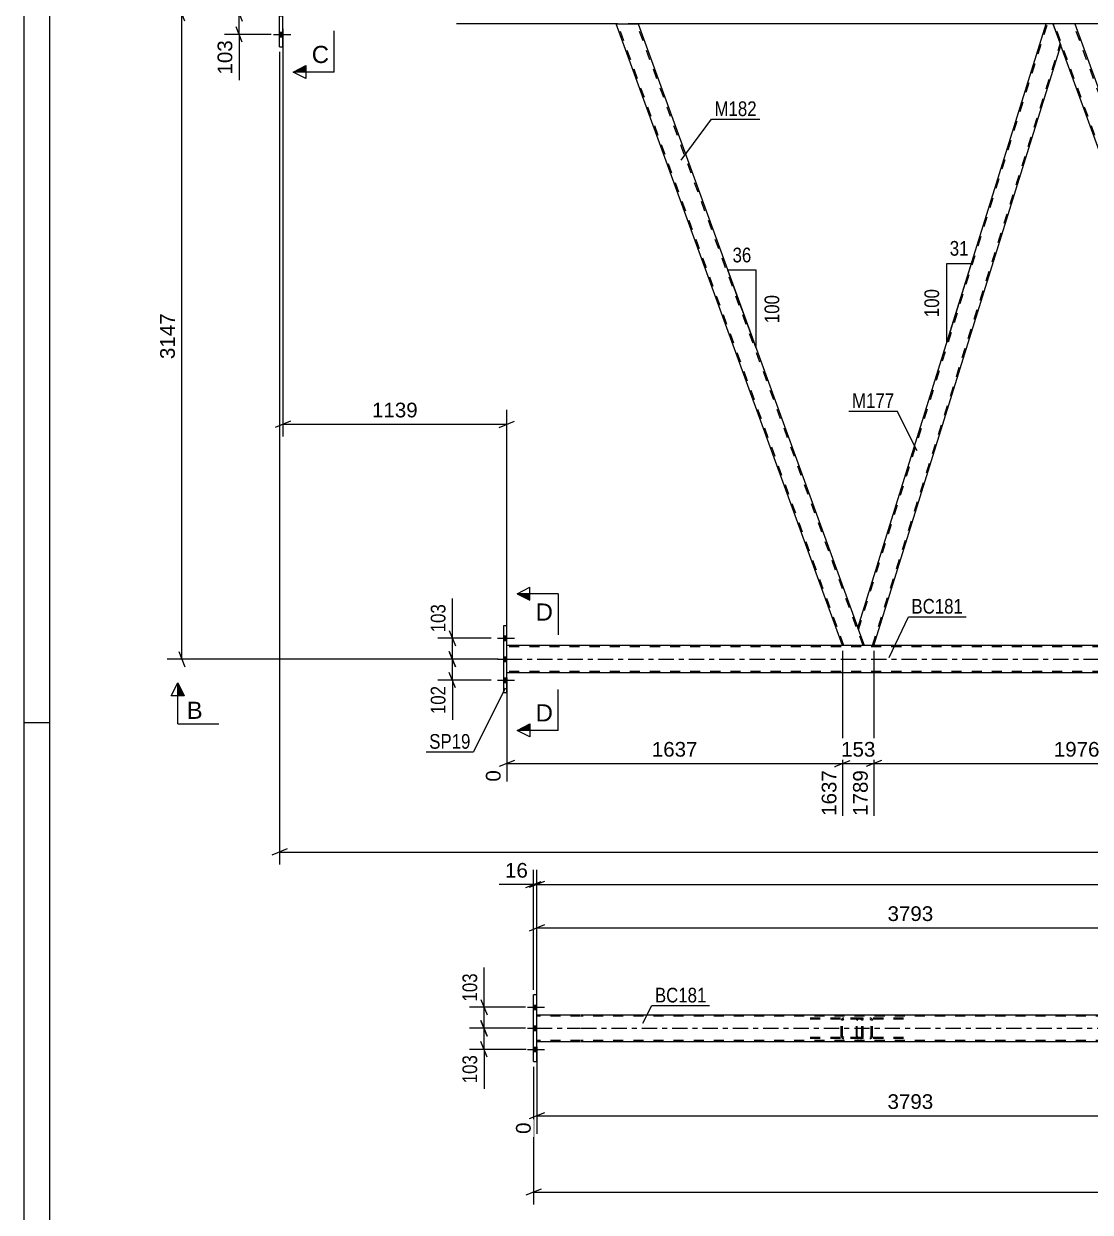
# Model space of a CAD drawing. Header units: millimetres. Extents: x 0 to 841, y 0 to 594.
# Drawn here: x 0 to 207.9, y 202.6 to 434.3 of the extents above; entities that cross this region are included whole.
import ezdxf

# ---------------------------------------------------------------- set-up
doc = ezdxf.new("R2010")
doc.units = ezdxf.units.MM
doc.linetypes.add('DXK_LINE_DOT2', pattern=[3.9198, 1.9599, -1.9599])
doc.linetypes.add('DXK_LINE_DOT3', pattern=[5.9187, 2.979, -0.9799, 0.9799, -0.9799])
doc.styles.add('Arial', font='ARIAL.TTF', dxfattribs={"height": 0.2})
doc.styles.add('Arial Narrow', font='ARIALN.TTF', dxfattribs={"height": 0.2})

# ---------------------------------------------------------------- blocks, each defined once
blk = doc.blocks.new('Unknown-318892572-1113')
at = {"color": 5, "linetype": 'Continuous'}
for p, q in [((0, 594), (0, 0)), ((5, 589), (5, 5)), ((5, 298), (0, 298))]:
    blk.add_line(p, q, dxfattribs=at)
blk = doc.blocks.new('Part-318892572-4749 - 4655')
at = {"color": 2, "linetype": 'Continuous'}
for p, q in [((162.61, 316.53), (199.31, 434.28)), ((200.63, 434.28), (199.31, 434.28)), ((200.63, 434.28), (202.18, 430.03)), ((165.72, 313.06), (202.18, 430.03)), ((163.87, 313.06), (162.61, 316.53))]:
    blk.add_line(p, q, dxfattribs=at)
at = {"color": 7, "linetype": 'DXK_LINE_DOT2'}
for p, q in [((162.74, 316.16), (199.56, 434.28)), ((165.46, 313.06), (202.04, 430.4)), ((165.72, 313.06), (163.87, 313.06))]:
    blk.add_line(p, q, dxfattribs=at)
blk = doc.blocks.new('Part-318892572-4693 - 4655')
at = {"color": 2, "linetype": 'Continuous'}
for p, q in [((49.87, 429.78), (49.87, 442.78)), ((50.51, 442.78), (49.87, 442.78)), ((50.51, 429.78), (50.51, 442.78)), ((49.87, 429.78), (50.51, 429.78))]:
    blk.add_line(p, q, dxfattribs=at)
blk = doc.blocks.new('Part-318892572-4708 - 4655')
at = {"color": 2, "linetype": 'Continuous'}
for p, q in [((94.15, 316.92), (93.51, 316.92)), ((93.51, 316.92), (93.51, 303.92)), ((94.15, 303.92), (94.15, 316.92)), ((93.51, 303.92), (94.15, 303.92))]:
    blk.add_line(p, q, dxfattribs=at)
blk = doc.blocks.new('Part-318892572-4780 - 4655')
at = {"color": 2, "linetype": 'Continuous'}
for p, q in [((159.61, 313.06), (115.49, 434.28)), ((115.49, 434.28), (119.75, 434.28)), ((119.75, 434.28), (162.61, 316.53))]:
    blk.add_line(p, q, dxfattribs=at)
at = {"color": 7, "linetype": 'DXK_LINE_DOT2'}
for p, q in [((159.87, 313.06), (115.75, 434.28)), ((115.75, 434.28), (115.77, 434.28)), ((163.62, 313.06), (119.5, 434.28)), ((163.87, 313.06), (162.61, 316.53)), ((163.87, 313.06), (159.61, 313.06))]:
    blk.add_line(p, q, dxfattribs=at)
blk = doc.blocks.new('Part-318892572-4791 - 4655')
at = {"color": 2, "linetype": 'Continuous'}
for p, q in [((204.89, 434.28), (200.63, 434.28)), ((204.89, 434.28), (247.25, 317.88)), ((242.99, 317.88), (202.18, 430.03))]:
    blk.add_line(p, q, dxfattribs=at)
at = {"color": 7, "linetype": 'DXK_LINE_DOT2'}
for p, q in [((200.63, 434.28), (202.18, 430.03)), ((245, 313.06), (200.88, 434.28)), ((200.88, 434.28), (200.9, 434.28)), ((248.75, 313.06), (204.63, 434.28)), ((244.75, 313.06), (242.99, 317.88)), ((249.01, 313.06), (247.25, 317.88)), ((249.01, 313.06), (244.75, 313.06))]:
    blk.add_line(p, q, dxfattribs=at)
blk = doc.blocks.new('Bolt-318892572-4871 - 4655')
at = {"linetype": 'Continuous'}
for points in [[(50.51, 439.94), (50.51, 440.82), (49.87, 440.82), (49.87, 439.94)], [(50.51, 439.94), (50.51, 440.82), (49.87, 440.82), (49.87, 439.94)], [(50.51, 439.94), (50.51, 440.82), (49.87, 440.82), (49.87, 439.94)], [(50.51, 435.82), (50.51, 436.7), (49.87, 436.7), (49.87, 435.82)], [(50.51, 435.82), (50.51, 436.7), (49.87, 436.7), (49.87, 435.82)], [(50.51, 431.74), (50.51, 432.62), (49.87, 432.62), (49.87, 431.74)], [(50.51, 431.74), (50.51, 432.62), (49.87, 432.62), (49.87, 431.74)], [(50.51, 431.74), (50.51, 432.62), (49.87, 432.62), (49.87, 431.74)]]:
    blk.add_hatch(color=1, dxfattribs=at).paths.add_polyline_path(points)
at = {"color": 1, "linetype": 'Continuous'}
for p, q in [((48.71, 440.38), (52.03, 440.38)), ((48.71, 440.38), (52.03, 440.38)), ((48.71, 440.38), (52.03, 440.38)), ((49.87, 440.82), (50.51, 440.82)), ((49.87, 440.82), (50.51, 440.82)), ((49.87, 440.82), (50.51, 440.82)), ((49.87, 439.94), (50.51, 439.94)), ((49.87, 439.94), (50.51, 439.94)), ((49.87, 439.94), (50.51, 439.94)), ((48.71, 436.26), (52.03, 436.26)), ((48.71, 436.26), (52.03, 436.26)), ((49.87, 436.7), (50.51, 436.7)), ((49.87, 436.7), (50.51, 436.7)), ((49.87, 435.82), (50.51, 435.82)), ((49.87, 435.82), (50.51, 435.82)), ((48.71, 432.18), (52.03, 432.18)), ((48.71, 432.18), (52.03, 432.18)), ((48.71, 432.18), (52.03, 432.18)), ((49.87, 432.62), (50.51, 432.62)), ((49.87, 432.62), (50.51, 432.62)), ((49.87, 432.62), (50.51, 432.62)), ((49.87, 431.74), (50.51, 431.74)), ((49.87, 431.74), (50.51, 431.74)), ((49.87, 431.74), (50.51, 431.74))]:
    blk.add_line(p, q, dxfattribs=at)
blk = doc.blocks.new('Bolt-318892572-4874 - 4655')
at = {"linetype": 'Continuous'}
for points in [[(94.15, 314.08), (94.15, 314.96), (93.51, 314.96), (93.51, 314.08)], [(94.15, 314.08), (94.15, 314.96), (93.51, 314.96), (93.51, 314.08)], [(94.15, 314.08), (94.15, 314.96), (93.51, 314.96), (93.51, 314.08)], [(94.15, 309.96), (94.15, 310.84), (93.51, 310.84), (93.51, 309.96)], [(94.15, 309.96), (94.15, 310.84), (93.51, 310.84), (93.51, 309.96)], [(94.15, 305.88), (94.15, 306.76), (93.51, 306.76), (93.51, 305.88)], [(94.15, 305.88), (94.15, 306.76), (93.51, 306.76), (93.51, 305.88)], [(94.15, 305.88), (94.15, 306.76), (93.51, 306.76), (93.51, 305.88)]]:
    blk.add_hatch(color=1, dxfattribs=at).paths.add_polyline_path(points)
at = {"color": 1, "linetype": 'Continuous'}
for p, q in [((92.35, 314.52), (95.67, 314.52)), ((92.35, 314.52), (95.67, 314.52)), ((92.35, 314.52), (95.67, 314.52)), ((93.51, 314.96), (94.15, 314.96)), ((93.51, 314.96), (94.15, 314.96)), ((93.51, 314.96), (94.15, 314.96)), ((93.51, 314.08), (94.15, 314.08)), ((93.51, 314.08), (94.15, 314.08)), ((93.51, 314.08), (94.15, 314.08)), ((93.51, 310.84), (94.15, 310.84)), ((93.51, 310.84), (94.15, 310.84)), ((92.35, 310.4), (95.67, 310.4)), ((92.35, 310.4), (95.67, 310.4)), ((93.51, 309.96), (94.15, 309.96)), ((93.51, 309.96), (94.15, 309.96)), ((92.35, 306.32), (95.67, 306.32)), ((92.35, 306.32), (95.67, 306.32)), ((92.35, 306.32), (95.67, 306.32)), ((93.51, 306.76), (94.15, 306.76)), ((93.51, 306.76), (94.15, 306.76)), ((93.51, 306.76), (94.15, 306.76)), ((93.51, 305.88), (94.15, 305.88)), ((93.51, 305.88), (94.15, 305.88)), ((93.51, 305.88), (94.15, 305.88))]:
    blk.add_line(p, q, dxfattribs=at)
blk = doc.blocks.new('Part-318892572-5029 - 4655')
at = {"color": 2, "linetype": 'Continuous'}
for p, q in [((115.49, 434.28), (84.35, 434.28)), ((199.31, 434.28), (119.75, 434.28)), ((284.44, 434.28), (204.89, 434.28))]:
    blk.add_line(p, q, dxfattribs=at)
at = {"color": 7, "linetype": 'DXK_LINE_DOT2'}
for p, q in [((119.75, 434.28), (115.49, 434.28)), ((204.89, 434.28), (199.31, 434.28))]:
    blk.add_line(p, q, dxfattribs=at)
blk = doc.blocks.new('Part-318892572-5034 - 4655')
at = {"color": 2, "linetype": 'Continuous'}
for p, q in [((240.48, 313.06), (94.15, 313.06)), ((240.48, 307.78), (94.15, 307.78))]:
    blk.add_line(p, q, dxfattribs=at)
at = {"color": 7, "linetype": 'DXK_LINE_DOT2'}
for p, q in [((94.15, 307.78), (94.15, 313.06)), ((778.64, 312.82), (94.15, 312.82)), ((778.64, 308.02), (94.15, 308.02))]:
    blk.add_line(p, q, dxfattribs=at)
at = {"color": 7, "linetype": 'DXK_LINE_DOT3'}
blk.add_line((94.15, 310.42), (778.64, 310.42), dxfattribs=at)
blk = doc.blocks.new('Part-318892572-4152 - 4091')
at = {"color": 2, "linetype": 'Continuous'}
for p, q in [((100.02, 241.09), (108.54, 241.09)), ((108.64, 241.09), (767.56, 241.09)), ((108.54, 235.81), (100.02, 235.81)), ((244.83, 235.81), (108.64, 235.81))]:
    blk.add_line(p, q, dxfattribs=at)
at = {"color": 7, "linetype": 'DXK_LINE_DOT2'}
for p, q in [((100.02, 235.81), (100.02, 241.09)), ((108.54, 240.85), (100.02, 240.85)), ((767.56, 240.85), (108.64, 240.85)), ((108.54, 236.05), (100.02, 236.05)), ((767.56, 236.05), (108.64, 236.05))]:
    blk.add_line(p, q, dxfattribs=at)
at = {"color": 7, "linetype": 'DXK_LINE_DOT3'}
for p, q in [((100.02, 238.45), (108.54, 238.45)), ((108.64, 238.45), (767.56, 238.45))]:
    blk.add_line(p, q, dxfattribs=at)
blk = doc.blocks.new('Bolt-318892572-4165 - 4091')
at = {"linetype": 'Continuous'}
for points in [[(100.02, 242.11), (100.02, 242.99), (99.38, 242.99), (99.38, 242.11)], [(100.02, 242.11), (100.02, 242.99), (99.38, 242.99), (99.38, 242.11)], [(100.02, 242.11), (100.02, 242.99), (99.38, 242.99), (99.38, 242.11)], [(100.02, 238.03), (100.02, 238.91), (99.38, 238.91), (99.38, 238.03)], [(100.02, 238.03), (100.02, 238.91), (99.38, 238.91), (99.38, 238.03)], [(100.02, 233.91), (100.02, 234.79), (99.38, 234.79), (99.38, 233.91)], [(100.02, 233.91), (100.02, 234.79), (99.38, 234.79), (99.38, 233.91)], [(100.02, 233.91), (100.02, 234.79), (99.38, 234.79), (99.38, 233.91)]]:
    blk.add_hatch(color=1, dxfattribs=at).paths.add_polyline_path(points)
at = {"color": 1, "linetype": 'Continuous'}
for p, q in [((98.22, 242.55), (101.54, 242.55)), ((98.22, 242.55), (101.54, 242.55)), ((98.22, 242.55), (101.54, 242.55)), ((99.38, 242.99), (100.02, 242.99)), ((99.38, 242.99), (100.02, 242.99)), ((99.38, 242.99), (100.02, 242.99)), ((99.38, 242.11), (100.02, 242.11)), ((99.38, 242.11), (100.02, 242.11)), ((99.38, 242.11), (100.02, 242.11)), ((99.38, 238.91), (100.02, 238.91)), ((99.38, 238.91), (100.02, 238.91)), ((98.22, 238.47), (101.54, 238.47)), ((98.22, 238.47), (101.54, 238.47)), ((99.38, 238.03), (100.02, 238.03)), ((99.38, 238.03), (100.02, 238.03)), ((98.22, 234.35), (101.54, 234.35)), ((98.22, 234.35), (101.54, 234.35)), ((98.22, 234.35), (101.54, 234.35)), ((99.38, 234.79), (100.02, 234.79)), ((99.38, 234.79), (100.02, 234.79)), ((99.38, 234.79), (100.02, 234.79)), ((99.38, 233.91), (100.02, 233.91)), ((99.38, 233.91), (100.02, 233.91)), ((99.38, 233.91), (100.02, 233.91))]:
    blk.add_line(p, q, dxfattribs=at)
blk = doc.blocks.new('Part-318892572-4215 - 4091')
at = {"color": 7, "linetype": 'DXK_LINE_DOT2'}
for p, q in [((162.38, 240.16), (162.36, 239.97)), ((162.36, 236.93), (162.36, 239.97)), ((162.44, 240.31), (162.38, 240.16)), ((162.52, 240.42), (162.44, 240.31)), ((162.49, 239.97), (162.5, 240.06)), ((162.49, 236.93), (162.49, 239.97)), ((162.5, 240.06), (162.53, 240.14)), ((162.63, 240.45), (162.52, 240.42)), ((162.53, 240.14), (162.57, 240.19)), ((162.57, 240.19), (162.63, 240.21)), ((171.49, 240.45), (162.63, 240.45)), ((171.49, 240.21), (162.63, 240.21)), ((163.62, 240.21), (163.62, 240.45)), ((165.15, 240.42), (164.96, 240.45)), ((164.96, 240.21), (165.06, 240.19)), ((165.06, 240.19), (165.14, 240.14)), ((165.14, 240.14), (165.19, 240.06)), ((165.19, 240.06), (165.21, 239.97)), ((165.21, 236.93), (165.21, 239.97)), ((165.46, 239.97), (165.43, 240.16)), ((165.46, 236.93), (165.46, 239.97)), ((162.36, 236.93), (162.38, 236.75)), ((162.38, 236.75), (162.44, 236.59)), ((162.44, 236.59), (162.52, 236.49)), ((162.5, 236.84), (162.49, 236.93)), ((162.53, 236.76), (162.5, 236.84)), ((162.52, 236.49), (162.63, 236.45)), ((162.57, 236.71), (162.53, 236.76)), ((162.63, 236.69), (162.57, 236.71)), ((171.49, 236.69), (162.63, 236.69)), ((171.49, 236.45), (162.63, 236.45)), ((163.62, 236.45), (163.62, 236.69)), ((165.06, 236.71), (164.96, 236.69)), ((164.96, 236.45), (165.15, 236.49)), ((165.14, 236.76), (165.06, 236.71)), ((165.19, 236.84), (165.14, 236.76)), ((165.21, 236.93), (165.19, 236.84)), ((165.43, 236.75), (165.46, 236.93))]:
    blk.add_line(p, q, dxfattribs=at)
for centre, start, end in [((164.98, 239.96), 23.8494, 68.8059), ((164.98, 236.95), 291.1941, 336.1506)]:
    blk.add_arc(centre, 0.492, start, end, dxfattribs=at)
blk = doc.blocks.new('Part-318892572-4281 - 4091')
at = {"color": 7, "linetype": 'DXK_LINE_DOT2'}
for p, q in [((163.11, 240.45), (152.25, 240.45)), ((163.11, 240.21), (152.25, 240.21)), ((159.4, 240.16), (159.36, 239.97)), ((159.36, 236.93), (159.36, 239.97)), ((159.62, 239.97), (159.64, 240.06)), ((159.62, 236.93), (159.62, 239.97)), ((159.64, 240.06), (159.69, 240.14)), ((159.87, 240.45), (159.68, 240.42)), ((159.69, 240.14), (159.78, 240.19)), ((159.78, 240.19), (159.87, 240.21)), ((163.3, 240.42), (163.11, 240.45)), ((163.11, 240.21), (163.21, 240.19)), ((163.21, 240.19), (163.29, 240.14)), ((163.29, 240.14), (163.34, 240.06)), ((163.34, 240.06), (163.36, 239.97)), ((163.36, 236.93), (163.36, 239.97)), ((163.62, 239.97), (163.58, 240.16)), ((163.62, 236.93), (163.62, 239.97)), ((163.11, 236.69), (152.25, 236.69)), ((163.11, 236.45), (152.25, 236.45)), ((159.36, 236.93), (159.4, 236.75)), ((159.64, 236.84), (159.62, 236.93)), ((159.69, 236.76), (159.64, 236.84)), ((159.68, 236.49), (159.87, 236.45)), ((159.78, 236.71), (159.69, 236.76)), ((159.87, 236.69), (159.78, 236.71)), ((163.21, 236.71), (163.11, 236.69)), ((163.11, 236.45), (163.3, 236.49)), ((163.29, 236.76), (163.21, 236.71)), ((163.34, 236.84), (163.29, 236.76)), ((163.36, 236.93), (163.34, 236.84)), ((163.58, 236.75), (163.62, 236.93))]:
    blk.add_line(p, q, dxfattribs=at)
for centre, start, end in [((159.85, 239.95), 110.7583, 155.68), ((163.13, 239.95), 24.32, 69.2417), ((159.85, 236.95), 204.32, 249.2417), ((163.13, 236.95), 290.7583, 335.68)]:
    blk.add_arc(centre, 0.496, start, end, dxfattribs=at)
blk = doc.blocks.new('Part-318892572-4315 - 4091')
at = {"color": 2, "linetype": 'Continuous'}
for p, q in [((100.02, 244.95), (99.38, 244.95)), ((99.38, 231.95), (99.38, 244.95)), ((100.02, 231.95), (100.02, 244.95)), ((99.38, 231.95), (100.02, 231.95))]:
    blk.add_line(p, q, dxfattribs=at)
blk = doc.blocks.new('StraightDimension-318892572-6039 - 4655')
at = {"color": 7, "linetype": 'Continuous'}
for p, q in [((165.72, 312.06), (165.72, 279.87)), ((244.75, 312.06), (244.75, 279.87)), ((167.22, 290.66), (164.22, 289.46)), ((165.72, 290.06), (244.75, 290.06)), ((243.25, 289.46), (246.25, 290.66))]:
    blk.add_line(p, q, dxfattribs=at)
at = {"color": 0}
blk.add_wipeout([(210.28, 290.81), (210.28, 295.01), (200.19, 295.01), (200.19, 290.81)], dxfattribs=at)
at = {"color": 0, "linetype": 'Continuous'}
blk.add_wipeout([(244.15, 289.36), (239.95, 289.36), (239.95, 279.27), (244.15, 279.27)], dxfattribs=at)
at = {"color": 3, "style": 'Arial'}
blk.add_text('1976', height=2.865, dxfattribs=at).set_placement((200.79, 291.41))
at = {"color": 3, "linetype": 'Continuous', "style": 'Arial'}
blk.add_text('3765', height=2.865, rotation=90.0002, dxfattribs=at).set_placement((243.55, 279.87))
blk = doc.blocks.new('StraightDimension-318892572-5765 - 4655')
at = {"color": 7, "linetype": 'Continuous'}
for p, q in [((159.61, 312.06), (159.61, 279.87)), ((94.15, 306.78), (94.15, 286.54)), ((95.65, 290.66), (92.65, 289.46)), ((94.15, 290.06), (159.61, 290.06)), ((158.11, 289.46), (161.11, 290.66))]:
    blk.add_line(p, q, dxfattribs=at)
at = {"color": 0}
blk.add_wipeout([(131.93, 290.81), (131.93, 295.01), (121.83, 295.01), (121.83, 290.81)], dxfattribs=at)
at = {"color": 0, "linetype": 'Continuous'}
for points in [[(93.55, 289.36), (89.35, 289.36), (89.35, 285.94), (93.55, 285.94)], [(159.01, 289.36), (154.81, 289.36), (154.81, 279.27), (159.01, 279.27)]]:
    blk.add_wipeout(points, dxfattribs=at)
at = {"color": 3, "style": 'Arial'}
blk.add_text('1637', height=2.865, dxfattribs=at).set_placement((122.43, 291.41))
at = {"color": 3, "linetype": 'Continuous', "style": 'Arial'}
for s, height, p in [('0', 2.87, (92.95, 286.54)), ('1637', 2.865, (158.41, 279.87))]:
    blk.add_text(s, height=height, rotation=90.0002, dxfattribs=at).set_placement(p)
blk = doc.blocks.new('StraightDimension-318892572-12158 - 4655')
at = {"color": 7, "linetype": 'Continuous'}
for p, q in [((82.95, 316.02), (84.15, 313.02)), ((91.11, 314.52), (80.7, 314.52)), ((83.55, 310.4), (83.55, 314.52)), ((84.15, 308.9), (82.95, 311.9)), ((91.11, 310.4), (80.7, 310.4))]:
    blk.add_line(p, q, dxfattribs=at)
at = {"color": 0}
blk.add_wipeout([(82.8, 321.73), (78.6, 321.73), (78.6, 315.05), (82.8, 315.05)], dxfattribs=at)
at = {"color": 7, "linetype": 'Continuous'}
blk.add_line((83.55, 314.52), (83.55, 322.26), dxfattribs=at)
blk.add_line((83.55, 314.52), (83.55, 322.26), dxfattribs=at)
at = {"color": 3, "style": 'Arial Narrow'}
blk.add_text('103', height=2.863, rotation=90.0002, dxfattribs=at).set_placement((82.2, 315.65))
blk = doc.blocks.new('StraightDimension-318892572-6076 - 4655')
at = {"color": 7, "linetype": 'Continuous'}
for p, q in [((49.51, 436.28), (27.95, 436.28)), ((31.4, 434.78), (30.2, 437.78)), ((30.8, 310.42), (30.8, 436.28)), ((30.2, 311.92), (31.4, 308.92)), ((92.51, 310.42), (27.95, 310.42))]:
    blk.add_line(p, q, dxfattribs=at)
at = {"color": 0}
blk.add_wipeout([(30.05, 378.4), (25.85, 378.4), (25.85, 368.31), (30.05, 368.31)], dxfattribs=at)
at = {"color": 3, "style": 'Arial'}
blk.add_text('3147', height=2.865, rotation=90.0002, dxfattribs=at).set_placement((29.45, 368.91))
blk = doc.blocks.new('AngleDimension-318892572-5162 - 4655')
at = {"color": 7, "linetype": 'Continuous'}
for p, q in [((179.93, 387.57), (184.75, 387.57)), ((179.93, 372.1), (184.75, 387.57)), ((179.93, 372.1), (179.93, 387.57)), ((180.61, 374.29), (184.75, 387.57))]:
    blk.add_line(p, q, dxfattribs=at)
at = {"color": 0}
for points in [[(184.77, 388.47), (184.77, 392.67), (179.91, 392.67), (179.91, 388.47)], [(179.03, 383.18), (174.83, 383.18), (174.83, 376.49), (179.03, 376.49)]]:
    blk.add_wipeout(points, dxfattribs=at)
at = {"color": 3, "style": 'Arial Narrow'}
blk.add_text('31', height=2.863, dxfattribs=at).set_placement((180.51, 389.07))
blk.add_text('100', height=2.863, rotation=90.0002, dxfattribs=at).set_placement((178.43, 377.09))
blk = doc.blocks.new('StraightDimension-318892572-5675 - 4655')
at = {"color": 7, "linetype": 'Continuous'}
for p, q in [((48.87, 436.28), (39.14, 436.28)), ((41.39, 437.78), (42.59, 434.78)), ((41.99, 432.18), (41.99, 436.28)), ((42.59, 430.68), (41.39, 433.68)), ((48.25, 432.18), (39.14, 432.18))]:
    blk.add_line(p, q, dxfattribs=at)
at = {"color": 0}
blk.add_wipeout([(41.24, 431.66), (37.04, 431.66), (37.04, 423.79), (41.24, 423.79)], dxfattribs=at)
at = {"color": 7, "linetype": 'Continuous'}
blk.add_line((41.99, 432.18), (41.99, 423.26), dxfattribs=at)
blk.add_line((41.99, 432.18), (41.99, 423.26), dxfattribs=at)
at = {"color": 3, "style": 'Arial'}
blk.add_text('103', height=2.865, rotation=90.0002, dxfattribs=at).set_placement((40.64, 424.39))
blk = doc.blocks.new('StraightDimension-318892572-5692 - 4655')
at = {"color": 7, "linetype": 'Continuous'}
for p, q in [((49.87, 428.78), (49.87, 270.41)), ((51.37, 273.41), (48.37, 272.21)), ((49.87, 272.81), (787.9, 272.81))]:
    blk.add_line(p, q, dxfattribs=at)
blk = doc.blocks.new('StraightDimension-318892572-5743 - 4655')
at = {"color": 7, "linetype": 'Continuous'}
for p, q in [((50.51, 433.28), (50.51, 353.8)), ((52.01, 356.8), (49.01, 355.6)), ((92.65, 355.6), (95.65, 356.8)), ((94.15, 314.06), (94.15, 359.05)), ((50.51, 356.2), (94.15, 356.2))]:
    blk.add_line(p, q, dxfattribs=at)
at = {"color": 0}
blk.add_wipeout([(77.38, 356.95), (77.38, 361.15), (67.28, 361.15), (67.28, 356.95)], dxfattribs=at)
at = {"color": 3, "style": 'Arial'}
blk.add_text('1139', height=2.865, dxfattribs=at).set_placement((67.88, 357.55))
blk = doc.blocks.new('StraightDimension-318892572-6055 - 4655')
at = {"color": 7, "linetype": 'Continuous'}
for p, q in [((159.61, 312.06), (159.61, 279.87)), ((165.72, 312.06), (165.72, 279.87)), ((158.11, 289.46), (161.11, 290.66)), ((159.61, 290.06), (165.72, 290.06)), ((167.22, 290.66), (164.22, 289.46))]:
    blk.add_line(p, q, dxfattribs=at)
at = {"color": 0}
blk.add_wipeout([(166.6, 290.81), (166.6, 295.01), (158.73, 295.01), (158.73, 290.81)], dxfattribs=at)
at = {"color": 0, "linetype": 'Continuous'}
blk.add_wipeout([(165.12, 289.36), (160.92, 289.36), (160.92, 279.27), (165.12, 279.27)], dxfattribs=at)
at = {"color": 3, "style": 'Arial'}
blk.add_text('153', height=2.865, dxfattribs=at).set_placement((159.33, 291.41))
at = {"color": 3, "linetype": 'Continuous', "style": 'Arial'}
blk.add_text('1789', height=2.865, rotation=90.0002, dxfattribs=at).set_placement((164.52, 279.87))
blk = doc.blocks.new('StraightDimension-318892572-12156 - 4655')
at = {"color": 7, "linetype": 'Continuous'}
for p, q in [((82.95, 311.9), (84.15, 308.9)), ((91.11, 310.4), (80.7, 310.4)), ((83.55, 306.32), (83.55, 310.4)), ((91.11, 306.32), (80.7, 306.32)), ((84.15, 304.82), (82.95, 307.82))]:
    blk.add_line(p, q, dxfattribs=at)
at = {"color": 0}
blk.add_wipeout([(82.8, 305.8), (78.6, 305.8), (78.6, 299.11), (82.8, 299.11)], dxfattribs=at)
at = {"color": 7, "linetype": 'Continuous'}
blk.add_line((83.55, 306.32), (83.55, 298.59), dxfattribs=at)
blk.add_line((83.55, 306.32), (83.55, 298.59), dxfattribs=at)
at = {"color": 3, "style": 'Arial Narrow'}
blk.add_text('102', height=2.863, rotation=90.0002, dxfattribs=at).set_placement((82.2, 299.71))
blk = doc.blocks.new('AngleDimension-318892572-15362 - 4655')
at = {"color": 7, "linetype": 'Continuous'}
for p, q in [((140.07, 378.46), (137.23, 386.27)), ((142.77, 386.27), (137.23, 386.27)), ((142.77, 371.05), (137.23, 386.27)), ((142.77, 371.05), (142.77, 386.27))]:
    blk.add_line(p, q, dxfattribs=at)
at = {"color": 0}
for points in [[(142.42, 387.17), (142.42, 391.37), (137.57, 391.37), (137.57, 387.17)], [(147.87, 382), (143.67, 382), (143.67, 375.32), (147.87, 375.32)]]:
    blk.add_wipeout(points, dxfattribs=at)
at = {"color": 3, "style": 'Arial Narrow'}
blk.add_text('36', height=2.863, dxfattribs=at).set_placement((138.17, 387.77))
blk.add_text('100', height=2.863, rotation=90.0002, dxfattribs=at).set_placement((147.27, 375.92))
blk = doc.blocks.new('StraightDimension-318892572-4525 - 4091')
at = {"color": 7, "linetype": 'Continuous'}
for p, q in [((99.38, 230.95), (99.38, 204.1)), ((100.88, 207.1), (97.88, 205.9)), ((99.38, 206.5), (776.82, 206.5))]:
    blk.add_line(p, q, dxfattribs=at)
blk = doc.blocks.new('StraightDimension-318892572-4368 - 4091')
at = {"color": 7, "linetype": 'Continuous'}
for p, q in [((100.02, 234.81), (100.02, 217.86)), ((245.63, 234.41), (245.63, 211.19)), ((101.52, 221.98), (98.52, 220.78)), ((100.02, 221.38), (245.63, 221.38)), ((244.13, 220.78), (247.13, 221.98))]:
    blk.add_line(p, q, dxfattribs=at)
at = {"color": 0}
blk.add_wipeout([(177.87, 222.13), (177.87, 226.33), (167.78, 226.33), (167.78, 222.13)], dxfattribs=at)
at = {"color": 0, "linetype": 'Continuous'}
for points in [[(99.42, 220.68), (95.22, 220.68), (95.22, 217.26), (99.42, 217.26)], [(245.03, 220.68), (240.83, 220.68), (240.83, 210.59), (245.03, 210.59)]]:
    blk.add_wipeout(points, dxfattribs=at)
at = {"color": 3, "style": 'Arial'}
blk.add_text('3793', height=2.865, dxfattribs=at).set_placement((168.38, 222.73))
at = {"color": 3, "linetype": 'Continuous', "style": 'Arial'}
for s, height, p in [('0', 2.87, (98.82, 217.86)), ('3793', 2.865, (244.43, 211.19))]:
    blk.add_text(s, height=height, rotation=90.0002, dxfattribs=at).set_placement(p)
blk = doc.blocks.new('StraightDimension-318892572-4424 - 4091')
at = {"color": 7, "linetype": 'Continuous'}
for p, q in [((100.02, 242.09), (100.02, 260.87)), ((245.63, 242.49), (245.63, 260.87)), ((101.52, 258.62), (98.52, 257.42)), ((100.02, 258.02), (245.63, 258.02)), ((244.13, 257.42), (247.13, 258.62))]:
    blk.add_line(p, q, dxfattribs=at)
at = {"color": 0}
blk.add_wipeout([(177.87, 258.77), (177.87, 262.97), (167.78, 262.97), (167.78, 258.77)], dxfattribs=at)
at = {"color": 3, "style": 'Arial'}
blk.add_text('3793', height=2.865, dxfattribs=at).set_placement((168.38, 259.37))
blk = doc.blocks.new('StraightDimension-318892572-4504 - 4091')
at = {"color": 7, "linetype": 'Continuous'}
for p, q in [((100.02, 245.95), (100.02, 269.32)), ((101.52, 267.07), (98.52, 265.87)), ((100.02, 266.47), (776.18, 266.47))]:
    blk.add_line(p, q, dxfattribs=at)
blk = doc.blocks.new('StraightDimension-318892572-4514 - 4091')
at = {"color": 7, "linetype": 'Continuous'}
for p, q in [((99.38, 245.95), (99.38, 269.32)), ((100.02, 245.95), (100.02, 269.32)), ((97.88, 265.87), (100.88, 267.07)), ((101.52, 267.07), (98.52, 265.87)), ((99.38, 266.47), (100.02, 266.47))]:
    blk.add_line(p, q, dxfattribs=at)
at = {"color": 0}
blk.add_wipeout([(98.86, 267.22), (98.86, 271.42), (93.21, 271.42), (93.21, 267.22)], dxfattribs=at)
at = {"color": 7, "linetype": 'Continuous'}
blk.add_line((99.38, 266.47), (92.68, 266.47), dxfattribs=at)
blk.add_line((99.38, 266.47), (92.68, 266.47), dxfattribs=at)
at = {"color": 3, "style": 'Arial'}
blk.add_text('16', height=2.865, dxfattribs=at).set_placement((93.81, 267.82))
blk = doc.blocks.new('StraightDimension-318892572-4593 - 4091')
at = {"color": 7, "linetype": 'Continuous'}
for p, q in [((89.13, 239.95), (90.33, 236.95)), ((97.79, 238.45), (86.88, 238.45)), ((89.73, 234.35), (89.73, 238.45)), ((97.91, 234.35), (86.88, 234.35)), ((90.33, 232.85), (89.13, 235.85))]:
    blk.add_line(p, q, dxfattribs=at)
at = {"color": 0}
blk.add_wipeout([(88.98, 233.83), (84.78, 233.83), (84.78, 227.14), (88.98, 227.14)], dxfattribs=at)
at = {"color": 7, "linetype": 'Continuous'}
blk.add_line((89.73, 234.35), (89.73, 226.62), dxfattribs=at)
blk.add_line((89.73, 234.35), (89.73, 226.62), dxfattribs=at)
at = {"color": 3, "style": 'Arial Narrow'}
blk.add_text('103', height=2.863, rotation=90.0002, dxfattribs=at).set_placement((88.38, 227.74))
blk = doc.blocks.new('StraightDimension-318892572-4606 - 4091')
at = {"color": 7, "linetype": 'Continuous'}
for p, q in [((89.13, 244.05), (90.33, 241.05)), ((97.79, 242.55), (86.88, 242.55)), ((89.73, 238.45), (89.73, 242.55)), ((90.33, 236.95), (89.13, 239.95)), ((97.79, 238.45), (86.88, 238.45))]:
    blk.add_line(p, q, dxfattribs=at)
at = {"color": 0}
blk.add_wipeout([(88.98, 249.76), (84.78, 249.76), (84.78, 243.08), (88.98, 243.08)], dxfattribs=at)
at = {"color": 7, "linetype": 'Continuous'}
blk.add_line((89.73, 242.55), (89.73, 250.29), dxfattribs=at)
blk.add_line((89.73, 242.55), (89.73, 250.29), dxfattribs=at)
at = {"color": 3, "style": 'Arial Narrow'}
blk.add_text('103', height=2.863, rotation=90.0002, dxfattribs=at).set_placement((88.38, 243.68))
blk = doc.blocks.new('Mark-318892572-4704 - 4655')
at = {"color": 0}
blk.add_wipeout([(87.08, 292.95), (87.08, 295.95), (79.04, 295.95), (79.04, 292.95)], dxfattribs=at)
blk.add_wipeout([(87.08, 292.95), (87.08, 295.95), (79.04, 295.95), (79.04, 292.95)], dxfattribs=at)
at = {"color": 30, "linetype": 'Continuous'}
for p in [(93.87, 304.79), (78.44, 292.35)]:
    blk.add_line(p, (87.68, 292.35), dxfattribs=at)
at = {"color": 3, "style": 'Arial Narrow'}
blk.add_text('SP19', height=2.863, dxfattribs=at).set_placement((79.04, 292.95))
blk = doc.blocks.new('Mark-318892572-4745 - 4655')
at = {"color": 0}
blk.add_wipeout([(169.68, 359.39), (169.68, 362.39), (161.46, 362.39), (161.46, 359.39)], dxfattribs=at)
blk.add_wipeout([(169.68, 359.39), (169.68, 362.39), (161.46, 362.39), (161.46, 359.39)], dxfattribs=at)
at = {"color": 30, "linetype": 'Continuous'}
for p in [(160.86, 358.79), (174.13, 351.04)]:
    blk.add_line(p, (170.28, 358.79), dxfattribs=at)
at = {"color": 3, "style": 'Arial Narrow'}
blk.add_text('M177', height=2.863, dxfattribs=at).set_placement((161.46, 359.39))
blk = doc.blocks.new('Mark-318892572-4776 - 4655')
at = {"color": 0}
blk.add_wipeout([(142.88, 416.29), (142.88, 419.29), (134.65, 419.29), (134.65, 416.29)], dxfattribs=at)
blk.add_wipeout([(142.88, 416.29), (142.88, 419.29), (134.65, 419.29), (134.65, 416.29)], dxfattribs=at)
at = {"color": 30, "linetype": 'Continuous'}
for p, q in [((128.18, 407.72), (134.05, 415.69)), ((134.05, 415.69), (143.48, 415.69))]:
    blk.add_line(p, q, dxfattribs=at)
at = {"color": 3, "style": 'Arial Narrow'}
blk.add_text('M182', height=2.863, dxfattribs=at).set_placement((134.65, 416.29))
blk = doc.blocks.new('Mark-318892572-5030 - 4655')
at = {"color": 0}
blk.add_wipeout([(183.09, 319.29), (183.09, 322.29), (173.04, 322.29), (173.04, 319.29)], dxfattribs=at)
blk.add_wipeout([(183.09, 319.29), (183.09, 322.29), (173.04, 322.29), (173.04, 319.29)], dxfattribs=at)
at = {"color": 30, "linetype": 'Continuous'}
for p, q in [((168.72, 310.77), (172.44, 318.69)), ((172.44, 318.69), (183.69, 318.69))]:
    blk.add_line(p, q, dxfattribs=at)
at = {"color": 3, "style": 'Arial Narrow'}
blk.add_text('BC181', height=2.863, dxfattribs=at).set_placement((173.04, 319.29))
blk = doc.blocks.new('SectionMark-318892572-6341 - 4655')
at = {"color": 6, "linetype": 'Continuous'}
for p, q in [((96.15, 323.18), (98.65, 324.43)), ((104.15, 323.18), (96.15, 323.18)), ((104.15, 296.53), (96.15, 296.53)), ((98.65, 295.28), (96.15, 296.53))]:
    blk.add_line(p, q, dxfattribs=at)
at = {"color": 0, "linetype": 'Continuous'}
for points in [[(103.15, 317.93), (103.15, 321.43), (99.78, 321.43), (99.78, 317.93)], [(103.15, 298.28), (103.15, 301.78), (99.78, 301.78), (99.78, 298.28)]]:
    blk.add_wipeout(points, dxfattribs=at)
at = {"linetype": 'Continuous'}
for points in [[(98.65, 323.18), (98.65, 321.93), (96.15, 323.18)], [(98.65, 297.78), (98.65, 296.53), (96.15, 296.53)]]:
    blk.add_hatch(color=6, dxfattribs=at).paths.add_polyline_path(points)
at = {"color": 6, "linetype": 'Continuous'}
for p, q in [((98.65, 321.93), (98.65, 324.43)), ((96.15, 323.18), (98.65, 321.93)), ((104.15, 323.18), (104.15, 315.18)), ((104.15, 296.53), (104.15, 304.53)), ((96.15, 296.53), (98.65, 297.78)), ((98.65, 297.78), (98.65, 295.28))]:
    blk.add_line(p, q, dxfattribs=at)
at = {"color": 3, "linetype": 'Continuous', "style": 'Arial'}
for p in [(99.78, 317.93), (99.78, 298.28)]:
    blk.add_text('D', height=3.34, dxfattribs=at).set_placement(p)
blk = doc.blocks.new('SectionMark-318892572-6347 - 4655')
at = {"color": 6, "linetype": 'Continuous'}
for p in [(28.76, 303.28), (30.01, 297.78)]:
    blk.add_line(p, (30.01, 305.78), dxfattribs=at)
at = {"color": 0, "linetype": 'Continuous'}
blk.add_wipeout([(34.87, 298.78), (34.87, 302.28), (31.76, 302.28), (31.76, 298.78)], dxfattribs=at)
at = {"linetype": 'Continuous'}
blk.add_hatch(color=6, dxfattribs=at).paths.add_polyline_path([(31.26, 303.28), (30.01, 303.28), (30.01, 305.78)])
at = {"color": 6, "linetype": 'Continuous'}
for p, q in [((30.01, 305.78), (31.26, 303.28)), ((31.26, 303.28), (28.76, 303.28)), ((30.01, 297.78), (38.01, 297.78))]:
    blk.add_line(p, q, dxfattribs=at)
at = {"color": 3, "linetype": 'Continuous', "style": 'Arial'}
blk.add_text('B', height=3.34, dxfattribs=at).set_placement((31.76, 298.78))
blk = doc.blocks.new('SectionMark-318892572-6351 - 4655')
at = {"color": 6, "linetype": 'Continuous'}
for p, q in [((52.51, 448.58), (55.01, 449.83)), ((60.51, 448.58), (52.51, 448.58)), ((60.51, 424.88), (52.51, 424.88)), ((55.01, 423.63), (52.51, 424.88))]:
    blk.add_line(p, q, dxfattribs=at)
at = {"color": 0, "linetype": 'Continuous'}
for points in [[(59.51, 443.33), (59.51, 446.83), (56.14, 446.83), (56.14, 443.33)], [(59.51, 426.63), (59.51, 430.13), (56.14, 430.13), (56.14, 426.63)]]:
    blk.add_wipeout(points, dxfattribs=at)
at = {"linetype": 'Continuous'}
for points in [[(55.01, 448.58), (55.01, 447.33), (52.51, 448.58)], [(55.01, 426.13), (55.01, 424.88), (52.51, 424.88)]]:
    blk.add_hatch(color=6, dxfattribs=at).paths.add_polyline_path(points)
at = {"color": 6, "linetype": 'Continuous'}
for p, q in [((55.01, 447.33), (55.01, 449.83)), ((52.51, 448.58), (55.01, 447.33)), ((60.51, 448.58), (60.51, 440.58)), ((60.51, 424.88), (60.51, 432.88)), ((52.51, 424.88), (55.01, 426.13)), ((55.01, 426.13), (55.01, 423.63))]:
    blk.add_line(p, q, dxfattribs=at)
at = {"color": 3, "linetype": 'Continuous', "style": 'Arial'}
for p in [(56.14, 443.33), (56.14, 426.63)]:
    blk.add_text('C', height=3.34, dxfattribs=at).set_placement(p)
blk = doc.blocks.new('Mark-318892572-4148 - 4091')
at = {"color": 0}
blk.add_wipeout([(133.08, 243.49), (133.08, 246.49), (123.03, 246.49), (123.03, 243.49)], dxfattribs=at)
blk.add_wipeout([(133.08, 243.49), (133.08, 246.49), (123.03, 246.49), (123.03, 243.49)], dxfattribs=at)
at = {"color": 30, "linetype": 'Continuous'}
for p, q in [((120.67, 239.48), (122.43, 242.89)), ((122.43, 242.89), (133.68, 242.89))]:
    blk.add_line(p, q, dxfattribs=at)
at = {"color": 3, "style": 'Arial Narrow'}
blk.add_text('BC181', height=2.863, dxfattribs=at).set_placement((123.03, 243.49))

msp = doc.modelspace()

# ---------------------------------------------------------------- block references
for name in ['Unknown-318892572-1113', 'Part-318892572-4693 - 4655', 'Bolt-318892572-4871 - 4655', 'Part-318892572-5029 - 4655', 'Part-318892572-4780 - 4655', 'Part-318892572-4749 - 4655', 'Part-318892572-4791 - 4655', 'Part-318892572-4708 - 4655', 'Bolt-318892572-4874 - 4655', 'Part-318892572-5034 - 4655', 'Part-318892572-4315 - 4091', 'Bolt-318892572-4165 - 4091', 'Part-318892572-4152 - 4091', 'Part-318892572-4281 - 4091', 'Part-318892572-4215 - 4091']:
    msp.add_blockref(name, (0, 0))

# ---------------------------------------------------------------- next in the draw order: block references
for name in ['AngleDimension-318892572-5162 - 4655', 'StraightDimension-318892572-5765 - 4655', 'StraightDimension-318892572-6039 - 4655', 'StraightDimension-318892572-4424 - 4091', 'StraightDimension-318892572-4525 - 4091']:
    msp.add_blockref(name, (0, 0))

# ---------------------------------------------------------------- next in the draw order: block references
for name in ['StraightDimension-318892572-12158 - 4655', 'StraightDimension-318892572-4368 - 4091']:
    msp.add_blockref(name, (0, 0))

# ---------------------------------------------------------------- next in the draw order: block references
for name in ['StraightDimension-318892572-6076 - 4655', 'StraightDimension-318892572-4593 - 4091']:
    msp.add_blockref(name, (0, 0))

# ---------------------------------------------------------------- next in the draw order: block references
msp.add_blockref('StraightDimension-318892572-5675 - 4655', (0, 0))

# ---------------------------------------------------------------- next in the draw order: block references
msp.add_blockref('StraightDimension-318892572-5692 - 4655', (0, 0))

# ---------------------------------------------------------------- next in the draw order: block references
for name in ['StraightDimension-318892572-5743 - 4655', 'Mark-318892572-4776 - 4655', 'AngleDimension-318892572-15362 - 4655', 'Mark-318892572-4745 - 4655', 'Mark-318892572-5030 - 4655', 'StraightDimension-318892572-12156 - 4655', 'StraightDimension-318892572-6055 - 4655', 'StraightDimension-318892572-4504 - 4091']:
    msp.add_blockref(name, (0, 0))

# ---------------------------------------------------------------- next in the draw order: block references
for name in ['SectionMark-318892572-6351 - 4655', 'SectionMark-318892572-6341 - 4655', 'Mark-318892572-4704 - 4655', 'StraightDimension-318892572-4514 - 4091', 'Mark-318892572-4148 - 4091']:
    msp.add_blockref(name, (0, 0))

# ---------------------------------------------------------------- next in the draw order: block references
for name in ['SectionMark-318892572-6347 - 4655', 'StraightDimension-318892572-4606 - 4091']:
    msp.add_blockref(name, (0, 0))

doc.saveas('drawing.dxf')
